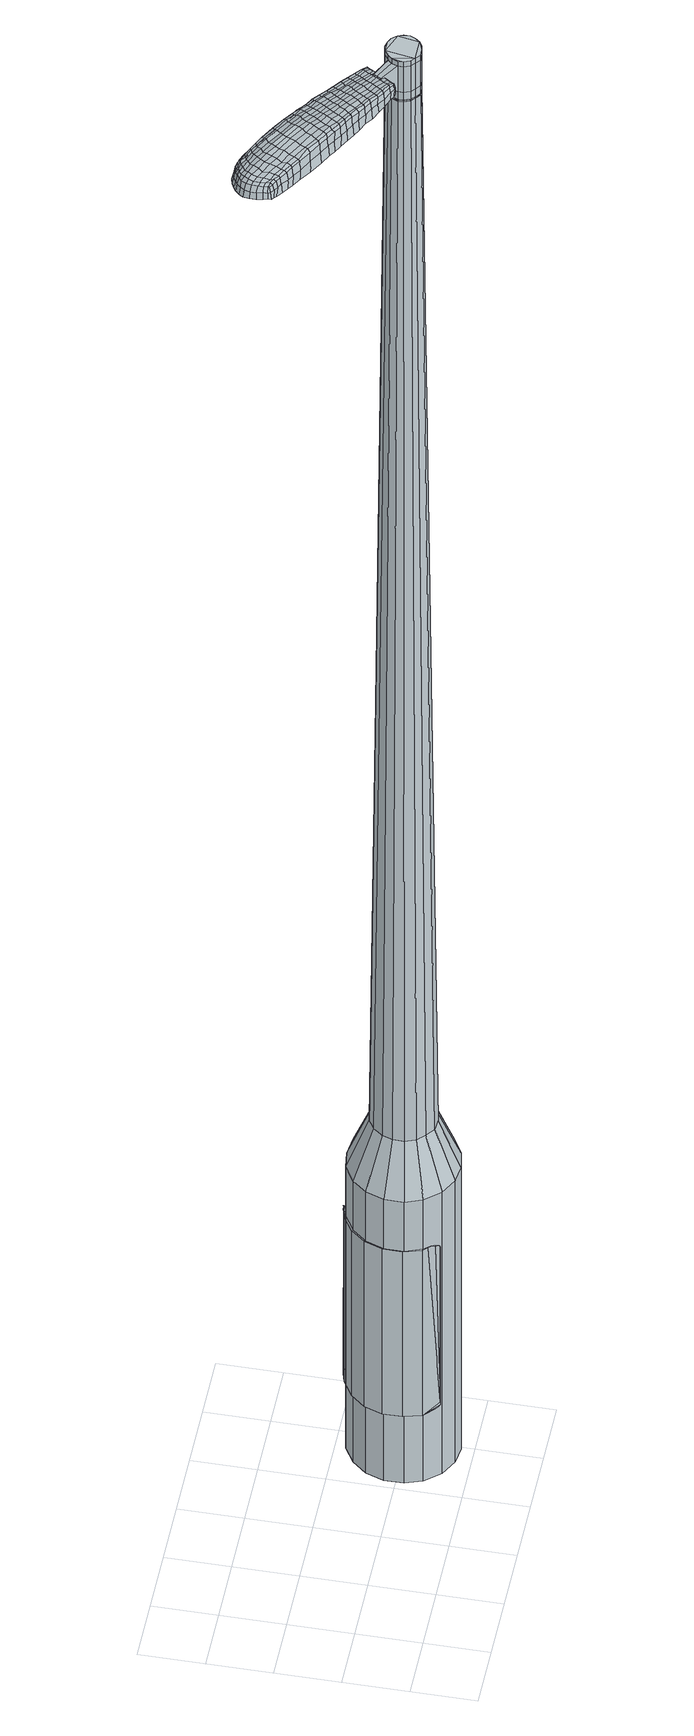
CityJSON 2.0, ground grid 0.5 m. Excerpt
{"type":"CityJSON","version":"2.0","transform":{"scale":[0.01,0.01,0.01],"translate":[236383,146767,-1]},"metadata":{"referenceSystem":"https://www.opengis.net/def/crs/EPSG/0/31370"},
"CityObjects":{
"object1":{"type":"GenericCityObject","attributes":{"cluster":495,"mean_distance_to_centroid":0.161,"new_centroid_x":236385.01,"new_centroid_y":146767.53,"mean_distance_to_camera":8.28,"H1":14.96,"H2":17.55,"Z_final":112.07,"cluster2":-1,"proj_x":236387.99,"proj_y":146762.24,"id_line":33369,"bearing_l":240.61,"distance":6.06,"orientation":"right","G_obj":150.61},"geometry":[{"type":"MultiSurface","lod":"2","boundaries":[[[0,1,2,3]],[[1,4,5,2]],[[4,6,7,5]],[[6,8,9,7]],[[8,10,11,9]],[[10,12,13,11]],[[12,14,15,13]],[[14,16,17,15]],[[16,18,19,17]],[[18,20,21,19]],[[20,22,23,21]],[[22,24,25,23]],[[24,26,27,25]],[[26,28,29,27]],[[28,30,31,29]],[[30,32,33,31]],[[32,34,35,33]],[[34,0,3,35]],[[36,37,38,39]],[[38,40,41,42]],[[41,43,42]],[[42,44,45,46]],[[45,47,46]],[[46,48,49,50]],[[49,51,50]],[[42,46,50,38]],[[50,52,39,38]],[[53,36,39]],[[2,5,7,35]],[[7,9,11,15]],[[11,13,15]],[[15,17,19,23]],[[19,21,23]],[[23,25,27,31]],[[27,29,31]],[[15,23,31,7]],[[31,33,35,7]],[[3,2,35]],[[1,0,54,55]],[[0,34,56,54]],[[34,32,57,56]],[[32,30,58,57]],[[30,28,59,58]],[[28,26,60,59]],[[26,24,61,60]],[[24,22,62,61]],[[22,20,63,62]],[[20,18,64,63]],[[18,16,65,64]],[[16,14,66,65]],[[14,12,67,66]],[[12,10,68,67]],[[10,8,69,68]],[[8,6,70,69]],[[6,4,71,70]],[[4,1,55,71]],[[55,54,72,73]],[[54,56,74,72]],[[56,57,75,74]],[[57,58,76,75]],[[58,59,77,76]],[[59,60,78,77]],[[60,61,79,78]],[[61,62,80,79]],[[62,63,81,80]],[[63,64,82,81]],[[64,65,83,82]],[[65,66,84,83]],[[66,67,85,84]],[[67,68,86,85]],[[68,69,87,86]],[[69,70,88,87]],[[70,71,89,88]],[[71,55,73,89]],[[90,91,92,73]],[[93,94,91,90]],[[95,96,94,93]],[[97,98,96,95]],[[77,99,98,97]],[[100,101,99,77]],[[79,102,101,100]],[[80,103,102,79]],[[81,104,103,80]],[[82,105,104,81]],[[106,107,105,82]],[[108,109,107,106]],[[85,110,109,108]],[[111,112,110,85]],[[113,114,112,111]],[[115,116,114,113]],[[117,118,116,115]],[[73,92,118,117]],[[119,120,121,122]],[[123,119,122,124]],[[125,123,124,126]],[[127,125,126,128]],[[129,127,128,130]],[[131,129,130,132]],[[133,131,132,134]],[[135,133,134,136]],[[137,135,136,138]],[[139,137,138,140]],[[141,139,140,142]],[[143,141,142,144]],[[145,143,144,146]],[[147,145,146,148]],[[149,147,148,150]],[[151,149,150,152]],[[72,90,73]],[[72,74,93,90]],[[74,75,95,93]],[[75,76,97,95]],[[76,77,97]],[[78,100,77]],[[78,79,100]],[[83,106,82]],[[83,84,108,106]],[[84,85,108]],[[86,111,85]],[[86,87,113,111]],[[87,88,115,113]],[[88,89,117,115]],[[89,73,117]],[[153,92,91]],[[154,118,92]],[[154,155,116,118]],[[155,156,114,116]],[[156,157,112,114]],[[157,110,112]],[[158,109,110]],[[158,159,107,109]],[[159,105,107]],[[160,101,102]],[[160,99,101]],[[161,98,99]],[[161,162,96,98]],[[162,163,94,96]],[[163,153,91,94]],[[39,52,151,164]],[[92,153,165,152]],[[53,39,164,120]],[[153,163,121,165]],[[36,53,120,119]],[[163,162,122,121]],[[37,36,119,123]],[[162,161,124,122]],[[38,37,123,125]],[[161,99,126,124]],[[40,38,125,127]],[[99,160,128,126]],[[41,40,127,129]],[[160,102,130,128]],[[43,41,129,131]],[[102,103,132,130]],[[42,43,131,133]],[[103,104,134,132]],[[44,42,133,135]],[[104,105,136,134]],[[45,44,135,137]],[[105,159,138,136]],[[47,45,137,139]],[[159,158,140,138]],[[46,47,139,141]],[[158,110,142,140]],[[48,46,141,143]],[[110,157,144,142]],[[49,48,143,145]],[[157,156,146,144]],[[51,49,145,147]],[[156,155,148,146]],[[50,51,147,149]],[[155,154,150,148]],[[52,50,149,151]],[[154,92,152,150]],[[151,152,166,167]],[[152,165,168,166]],[[165,121,169,168]],[[121,120,170,169]],[[120,164,171,170]],[[164,151,167,171]],[[172,173,174,175]],[[176,172,175,177]],[[172,176,178,179]],[[173,172,179,180]],[[181,182,183,184]],[[185,181,184,186]],[[181,185,187,188]],[[182,181,188,189]],[[190,191,192,193]],[[194,190,193,195]],[[190,194,196,197]],[[191,190,197,198]],[[199,200,201,202]],[[203,199,202,204]],[[199,203,205,206]],[[200,199,206,207]],[[208,209,210,211]],[[212,208,211,213]],[[208,212,214,215]],[[209,208,215,216]],[[217,218,219,220]],[[221,217,220,222]],[[217,221,223,224]],[[218,217,224,225]],[[226,227,228,229]],[[218,226,229,219]],[[226,218,225,230]],[[227,226,230,231]],[[232,233,234,235]],[[227,232,235,228]],[[232,227,231,236]],[[233,232,236,237]],[[238,176,177,239]],[[233,238,239,234]],[[238,233,237,240]],[[176,238,240,178]],[[241,242,243,244]],[[245,241,244,246]],[[241,245,247,248]],[[242,241,248,249]],[[250,251,252,253]],[[242,250,253,243]],[[250,242,249,254]],[[251,250,254,255]],[[256,257,258,259]],[[251,256,259,252]],[[256,251,255,260]],[[257,256,260,261]],[[262,263,264,265]],[[257,262,265,258]],[[262,257,261,266]],[[263,262,266,267]],[[268,173,180,269]],[[263,268,269,264]],[[268,263,267,270]],[[173,268,270,174]],[[271,272,273,274]],[[275,271,274,276]],[[271,275,277,278]],[[272,271,278,279]],[[280,281,282,283]],[[272,280,283,273]],[[280,272,279,284]],[[281,280,284,285]],[[286,287,288,289]],[[281,286,289,282]],[[286,281,285,290]],[[287,286,290,291]],[[292,185,186,293]],[[287,292,293,288]],[[292,287,291,294]],[[185,292,294,187]],[[295,296,297,298]],[[299,295,298,300]],[[295,299,301,302]],[[296,295,302,303]],[[304,305,306,307]],[[296,304,307,297]],[[304,296,303,308]],[[305,304,308,309]],[[310,311,312,313]],[[305,310,313,306]],[[310,305,309,314]],[[311,310,314,315]],[[316,317,318,319]],[[311,316,319,312]],[[316,311,315,320]],[[317,316,320,321]],[[322,182,189,323]],[[317,322,323,318]],[[322,317,321,324]],[[182,322,324,183]],[[325,211,210,326]],[[327,325,326,328]],[[325,327,329,330]],[[211,325,330,213]],[[331,327,328,332]],[[333,331,332,334]],[[331,333,335,336]],[[327,331,336,329]],[[337,333,334,338]],[[339,337,338,340]],[[337,339,341,342]],[[333,337,342,335]],[[343,339,340,344]],[[345,343,344,346]],[[343,345,347,348]],[[339,343,348,341]],[[349,345,346,350]],[[200,349,350,201]],[[349,200,207,351]],[[345,349,351,347]],[[352,353,198,197]],[[354,352,197,196]],[[352,354,355,356]],[[353,352,356,357]],[[358,359,357,356]],[[360,358,356,355]],[[358,360,361,362]],[[359,358,362,363]],[[364,365,363,362]],[[366,364,362,361]],[[364,366,367,368]],[[365,364,368,369]],[[370,371,369,368]],[[372,370,368,367]],[[370,372,205,203]],[[371,370,203,204]],[[373,374,375,376]],[[275,373,376,277]],[[373,275,276,377]],[[374,373,377,378]],[[379,194,195,380]],[[374,379,380,375]],[[379,374,378,381]],[[194,379,381,196]],[[382,383,384,385]],[[221,382,385,223]],[[382,221,222,386]],[[383,382,386,387]],[[388,389,390,391]],[[383,388,391,384]],[[388,383,387,392]],[[389,388,392,393]],[[394,191,198,395]],[[389,394,395,390]],[[394,389,393,396]],[[191,394,396,192]],[[397,398,399,400]],[[179,397,400,180]],[[397,179,178,401]],[[398,397,401,402]],[[403,404,405,406]],[[398,403,406,399]],[[403,398,402,407]],[[404,403,407,408]],[[409,202,201,410]],[[404,409,410,405]],[[409,404,408,411]],[[202,409,411,204]],[[412,413,414,415]],[[184,412,415,186]],[[412,184,183,416]],[[413,412,416,417]],[[418,206,205,419]],[[413,418,419,414]],[[418,413,417,420]],[[206,418,420,207]],[[421,422,423,424]],[[299,421,424,301]],[[421,299,300,425]],[[422,421,425,426]],[[427,212,213,428]],[[422,427,428,423]],[[427,422,426,429]],[[212,427,429,214]],[[430,431,432,433]],[[245,430,433,247]],[[430,245,246,434]],[[431,430,434,435]],[[436,437,438,439]],[[431,436,439,432]],[[436,431,435,440]],[[437,436,440,441]],[[442,209,216,443]],[[437,442,443,438]],[[442,437,441,444]],[[209,442,444,210]],[[445,446,435,434]],[[244,445,434,246]],[[445,244,243,447]],[[446,445,447,448]],[[449,450,441,440]],[[446,449,440,435]],[[449,446,448,451]],[[450,449,451,452]],[[453,326,210,444]],[[450,453,444,441]],[[453,450,452,454]],[[326,453,454,328]],[[455,456,457,458]],[[302,455,458,303]],[[455,302,301,424]],[[456,455,424,423]],[[459,330,329,460]],[[456,459,460,457]],[[459,456,423,428]],[[330,459,428,213]],[[461,462,448,447]],[[253,461,447,243]],[[461,253,252,463]],[[462,461,463,464]],[[465,466,452,451]],[[462,465,451,448]],[[465,462,464,467]],[[466,465,467,468]],[[469,332,328,454]],[[466,469,454,452]],[[469,466,468,470]],[[332,469,470,334]],[[471,472,473,474]],[[308,471,474,309]],[[471,308,303,458]],[[472,471,458,457]],[[475,336,335,476]],[[472,475,476,473]],[[475,472,457,460]],[[336,475,460,329]],[[477,478,464,463]],[[259,477,463,252]],[[477,259,258,479]],[[478,477,479,480]],[[481,482,468,467]],[[478,481,467,464]],[[481,478,480,483]],[[482,481,483,484]],[[485,338,334,470]],[[482,485,470,468]],[[485,482,484,486]],[[338,485,486,340]],[[487,488,489,490]],[[314,487,490,315]],[[487,314,309,474]],[[488,487,474,473]],[[491,342,341,492]],[[488,491,492,489]],[[491,488,473,476]],[[342,491,476,335]],[[493,494,480,479]],[[265,493,479,258]],[[493,265,264,495]],[[494,493,495,496]],[[497,498,484,483]],[[494,497,483,480]],[[497,494,496,499]],[[498,497,499,500]],[[501,344,340,486]],[[498,501,486,484]],[[501,498,500,502]],[[344,501,502,346]],[[503,504,505,506]],[[320,503,506,321]],[[503,320,315,490]],[[504,503,490,489]],[[507,348,347,508]],[[504,507,508,505]],[[507,504,489,492]],[[348,507,492,341]],[[509,510,496,495]],[[269,509,495,264]],[[509,269,180,400]],[[510,509,400,399]],[[511,512,500,499]],[[510,511,499,496]],[[511,510,399,406]],[[512,511,406,405]],[[513,350,346,502]],[[512,513,502,500]],[[513,512,405,410]],[[350,513,410,201]],[[514,515,417,416]],[[324,514,416,183]],[[514,324,321,506]],[[515,514,506,505]],[[516,351,207,420]],[[515,516,420,417]],[[516,515,505,508]],[[351,516,508,347]],[[517,518,378,377]],[[274,517,377,276]],[[517,274,273,519]],[[518,517,519,520]],[[521,354,196,381]],[[518,521,381,378]],[[521,518,520,522]],[[354,521,522,355]],[[523,524,525,526]],[[224,523,526,225]],[[523,224,223,385]],[[524,523,385,384]],[[527,528,529,530]],[[524,527,530,525]],[[527,524,384,391]],[[528,527,391,390]],[[531,353,357,532]],[[528,531,532,529]],[[531,528,390,395]],[[353,531,395,198]],[[533,534,520,519]],[[283,533,519,273]],[[533,283,282,535]],[[534,533,535,536]],[[537,360,355,522]],[[534,537,522,520]],[[537,534,536,538]],[[360,537,538,361]],[[539,540,541,542]],[[230,539,542,231]],[[539,230,225,526]],[[540,539,526,525]],[[543,544,545,546]],[[540,543,546,541]],[[543,540,525,530]],[[544,543,530,529]],[[547,359,363,548]],[[544,547,548,545]],[[547,544,529,532]],[[359,547,532,357]],[[549,550,536,535]],[[289,549,535,282]],[[549,289,288,551]],[[550,549,551,552]],[[553,366,361,538]],[[550,553,538,536]],[[553,550,552,554]],[[366,553,554,367]],[[555,556,557,558]],[[236,555,558,237]],[[555,236,231,542]],[[556,555,542,541]],[[559,560,561,562]],[[556,559,562,557]],[[559,556,541,546]],[[560,559,546,545]],[[563,365,369,564]],[[560,563,564,561]],[[563,560,545,548]],[[365,563,548,363]],[[565,566,552,551]],[[293,565,551,288]],[[565,293,186,415]],[[566,565,415,414]],[[567,372,367,554]],[[566,567,554,552]],[[567,566,414,419]],[[372,567,419,205]],[[568,569,402,401]],[[240,568,401,178]],[[568,240,237,558]],[[569,568,558,557]],[[570,571,408,407]],[[569,570,407,402]],[[570,569,557,562]],[[571,570,562,561]],[[572,371,204,411]],[[571,572,411,408]],[[572,571,561,564]],[[371,572,564,369]],[[573,574,575,576]],[[576,575,577,578]],[[579,577,575,580]],[[580,575,574,581]],[[582,583,584,585]],[[585,584,586,587]],[[588,586,584,589]],[[589,584,583,590]],[[591,592,593,594]],[[594,593,595,596]],[[597,595,593,598]],[[598,593,592,599]],[[600,601,602,603]],[[603,602,604,605]],[[606,604,602,607]],[[607,602,601,608]],[[609,610,611,612]],[[612,611,613,614]],[[615,613,611,616]],[[616,611,610,617]],[[618,619,620,621]],[[621,620,622,623]],[[624,622,620,625]],[[625,620,619,626]],[[627,628,629,630]],[[630,629,619,618]],[[626,619,629,631]],[[631,629,628,632]],[[633,634,635,636]],[[636,635,628,627]],[[632,628,635,637]],[[637,635,634,638]],[[578,577,639,640]],[[640,639,634,633]],[[638,634,639,641]],[[641,639,577,579]],[[642,643,644,645]],[[645,644,646,647]],[[648,646,644,649]],[[649,644,643,650]],[[651,652,653,654]],[[654,653,643,642]],[[650,643,653,655]],[[655,653,652,656]],[[657,658,659,660]],[[660,659,652,651]],[[656,652,659,661]],[[661,659,658,662]],[[663,664,665,666]],[[666,665,658,657]],[[662,658,665,667]],[[667,665,664,668]],[[581,574,669,670]],[[670,669,664,663]],[[668,664,669,671]],[[671,669,574,573]],[[672,673,674,675]],[[675,674,676,677]],[[678,676,674,679]],[[679,674,673,680]],[[681,682,683,684]],[[684,683,673,672]],[[680,673,683,685]],[[685,683,682,686]],[[687,688,689,690]],[[690,689,682,681]],[[686,682,689,691]],[[691,689,688,692]],[[587,586,693,694]],[[694,693,688,687]],[[692,688,693,695]],[[695,693,586,588]],[[696,697,698,699]],[[699,698,700,701]],[[702,700,698,703]],[[703,698,697,704]],[[705,706,707,708]],[[708,707,697,696]],[[704,697,707,709]],[[709,707,706,710]],[[711,712,713,714]],[[714,713,706,705]],[[710,706,713,715]],[[715,713,712,716]],[[717,718,719,720]],[[720,719,712,711]],[[716,712,719,721]],[[721,719,718,722]],[[590,583,723,724]],[[724,723,718,717]],[[722,718,723,725]],[[725,723,583,582]],[[609,612,726,727]],[[727,726,728,729]],[[730,728,726,731]],[[731,726,612,614]],[[729,728,732,733]],[[733,732,734,735]],[[736,734,732,737]],[[737,732,728,730]],[[735,734,738,739]],[[739,738,740,741]],[[742,740,738,743]],[[743,738,734,736]],[[741,740,744,745]],[[745,744,746,747]],[[748,746,744,749]],[[749,744,740,742]],[[747,746,750,751]],[[751,750,601,600]],[[608,601,750,752]],[[752,750,746,748]],[[599,753,754,598]],[[598,754,755,597]],[[756,755,754,757]],[[757,754,753,758]],[[758,759,760,757]],[[757,760,761,756]],[[762,761,760,763]],[[763,760,759,764]],[[764,765,766,763]],[[763,766,767,762]],[[768,767,766,769]],[[769,766,765,770]],[[770,771,772,769]],[[769,772,773,768]],[[606,773,772,604]],[[604,772,771,605]],[[774,775,776,777]],[[777,776,676,678]],[[677,676,776,778]],[[778,776,775,779]],[[596,595,780,781]],[[781,780,775,774]],[[779,775,780,782]],[[782,780,595,597]],[[783,784,785,786]],[[786,785,622,624]],[[623,622,785,787]],[[787,785,784,788]],[[789,790,791,792]],[[792,791,784,783]],[[788,784,791,793]],[[793,791,790,794]],[[599,592,795,796]],[[796,795,790,789]],[[794,790,795,797]],[[797,795,592,591]],[[798,799,800,801]],[[801,800,580,581]],[[579,580,800,802]],[[802,800,799,803]],[[804,805,806,807]],[[807,806,799,798]],[[803,799,806,808]],[[808,806,805,809]],[[600,603,810,811]],[[811,810,805,804]],[[809,805,810,812]],[[812,810,603,605]],[[813,814,815,816]],[[816,815,585,587]],[[582,585,815,817]],[[817,815,814,818]],[[606,607,819,820]],[[820,819,814,813]],[[818,814,819,821]],[[821,819,607,608]],[[822,823,824,825]],[[825,824,700,702]],[[701,700,824,826]],[[826,824,823,827]],[[614,613,828,829]],[[829,828,823,822]],[[827,823,828,830]],[[830,828,613,615]],[[831,832,648]],[[832,646,648]],[[647,646,832,833]],[[834,835,836,837]],[[837,836,832,831]],[[833,832,836,838]],[[838,836,835,839]],[[617,610,840,841]],[[841,840,835,834]],[[839,835,840,842]],[[842,840,610,609]],[[833,843,645,647]],[[642,645,843,844]],[[839,845,846,838]],[[838,846,843,833]],[[844,843,846,847]],[[847,846,845,848]],[[609,727,849,842]],[[842,849,845,839]],[[848,845,849,850]],[[850,849,727,729]],[[851,852,853,854]],[[854,853,703,704]],[[702,703,853,825]],[[825,853,852,822]],[[730,731,855,856]],[[856,855,852,851]],[[822,852,855,829]],[[829,855,731,614]],[[857,858,844]],[[844,858,654,642]],[[651,654,858,859]],[[859,858,857,860]],[[848,861,862,847]],[[847,862,857,844]],[[860,857,862,863]],[[863,862,861,864]],[[729,733,865,850]],[[850,865,861,848]],[[864,861,865,866]],[[866,865,733,735]],[[867,868,869,870]],[[870,869,709,710]],[[704,709,869,854]],[[854,869,868,851]],[[736,737,871,872]],[[872,871,868,867]],[[851,868,871,856]],[[856,871,737,730]],[[860,873,874,859]],[[859,874,660,651]],[[657,660,874,875]],[[875,874,873,876]],[[864,877,878,863]],[[863,878,873,860]],[[876,873,878,879]],[[879,878,877,880]],[[735,739,881,866]],[[866,881,877,864]],[[880,877,881,882]],[[882,881,739,741]],[[883,884,885,886]],[[886,885,715,716]],[[710,715,885,870]],[[870,885,884,867]],[[742,743,887,888]],[[888,887,884,883]],[[867,884,887,872]],[[872,887,743,736]],[[876,889,890,875]],[[875,890,666,657]],[[663,666,890,891]],[[891,890,889,892]],[[880,893,894,879]],[[879,894,889,876]],[[892,889,894,895]],[[895,894,893,896]],[[741,745,897,882]],[[882,897,893,880]],[[896,893,897,898]],[[898,897,745,747]],[[899,900,901,902]],[[902,901,721,722]],[[716,721,901,886]],[[886,901,900,883]],[[748,749,903,904]],[[904,903,900,899]],[[883,900,903,888]],[[888,903,749,742]],[[892,905,891]],[[891,905,670,663]],[[581,670,905,801]],[[801,905,798]],[[896,906,907,895]],[[895,907,905,892]],[[798,905,907,807]],[[807,907,906,804]],[[747,751,908,898]],[[898,908,906,896]],[[804,906,908,811]],[[811,908,751,600]],[[818,909,910,817]],[[817,910,725,582]],[[722,725,910,902]],[[902,910,909,899]],[[608,752,911,821]],[[821,911,909,818]],[[899,909,911,904]],[[904,911,752,748]],[[779,912,913,778]],[[778,913,675,677]],[[672,675,913,914]],[[914,913,912,915]],[[597,755,916,782]],[[782,916,912,779]],[[915,912,916,917]],[[917,916,755,756]],[[918,919,920,921]],[[921,920,625,626]],[[624,625,920,786]],[[786,920,919,783]],[[922,923,924,925]],[[925,924,919,918]],[[783,919,924,792]],[[792,924,923,789]],[[758,753,926,927]],[[927,926,923,922]],[[789,923,926,796]],[[796,926,753,599]],[[915,928,929,914]],[[914,929,684,672]],[[681,684,929,930]],[[930,929,928,931]],[[756,761,932,917]],[[917,932,928,915]],[[931,928,932,933]],[[933,932,761,762]],[[934,935,936,937]],[[937,936,631,632]],[[626,631,936,921]],[[921,936,935,918]],[[938,939,940,941]],[[941,940,935,934]],[[918,935,940,925]],[[925,940,939,922]],[[764,759,942,943]],[[943,942,939,938]],[[922,939,942,927]],[[927,942,759,758]],[[931,944,945,930]],[[930,945,690,681]],[[687,690,945,946]],[[946,945,944,947]],[[762,767,948,933]],[[933,948,944,931]],[[947,944,948,949]],[[949,948,767,768]],[[950,951,952,953]],[[953,952,637,638]],[[632,637,952,937]],[[937,952,951,934]],[[954,955,956,957]],[[957,956,951,950]],[[934,951,956,941]],[[941,956,955,938]],[[770,765,958,959]],[[959,958,955,954]],[[938,955,958,943]],[[943,958,765,764]],[[947,960,961,946]],[[946,961,694,687]],[[587,694,961,816]],[[816,961,960,813]],[[768,773,962,949]],[[949,962,960,947]],[[813,960,962,820]],[[820,962,773,606]],[[803,963,964,802]],[[802,964,641,579]],[[638,641,964,953]],[[953,964,963,950]],[[809,965,966,808]],[[808,966,963,803]],[[950,963,966,957]],[[957,966,965,954]],[[605,771,967,812]],[[812,967,965,809]],[[954,965,967,959]],[[959,967,771,770]],[[573,576,175,174]],[[576,578,177,175]],[[588,589,188,187]],[[589,590,189,188]],[[591,594,193,192]],[[594,596,195,193]],[[615,616,215,214]],[[616,617,216,215]],[[618,621,220,219]],[[621,623,222,220]],[[627,630,229,228]],[[630,618,219,229]],[[633,636,235,234]],[[636,627,228,235]],[[578,640,239,177]],[[640,633,234,239]],[[648,649,248,247]],[[649,650,249,248]],[[650,655,254,249]],[[655,656,255,254]],[[656,661,260,255]],[[661,662,261,260]],[[662,667,266,261]],[[667,668,267,266]],[[668,671,270,267]],[[671,573,174,270]],[[678,679,278,277]],[[679,680,279,278]],[[680,685,284,279]],[[685,686,285,284]],[[686,691,290,285]],[[691,692,291,290]],[[692,695,294,291]],[[695,588,187,294]],[[696,699,298,297]],[[699,701,300,298]],[[705,708,307,306]],[[708,696,297,307]],[[711,714,313,312]],[[714,705,306,313]],[[717,720,319,318]],[[720,711,312,319]],[[590,724,323,189]],[[724,717,318,323]],[[774,777,376,375]],[[777,678,277,376]],[[596,781,380,195]],[[781,774,375,380]],[[623,787,386,222]],[[787,788,387,386]],[[788,793,392,387]],[[793,794,393,392]],[[794,797,396,393]],[[797,591,192,396]],[[701,826,425,300]],[[826,827,426,425]],[[827,830,429,426]],[[830,615,214,429]],[[831,648,433,432]],[[648,247,433]],[[834,837,439,438]],[[837,831,432,439]],[[617,841,443,216]],[[841,834,438,443]],[[968,969,970,971]],[[972,973,971,970]],[[974,975,976,977]],[[978,979,980,981]],[[969,982,983,970]],[[984,972,970,983]],[[985,974,977,986]],[[987,988,979,978]],[[982,989,990,983]],[[990,991,984,983]],[[992,985,986,993]],[[994,988,987,995]],[[989,996,997,990]],[[997,998,991,990]],[[999,992,993,1000]],[[1001,994,995,1002]],[[1003,1004,1005,1006]],[[1007,1008,1004,1003]],[[1007,1009,1010,1008]],[[1009,1011,1012,1010]],[[1013,1014,1015,1016]],[[1017,1018,1014,1013]],[[1019,1020,1018,1017]],[[1021,1022,1020,1019]],[[1016,1005,1004,1013]],[[1013,1004,1008,1017]],[[1008,1010,1019,1017]],[[1010,1012,1021,1019]],[[977,976,973,972]],[[986,977,972,984]],[[991,993,986,984]],[[998,1000,993,991]],[[978,981,975,974]],[[987,978,974,985]],[[995,987,985,992]],[[1002,995,992,999]],[[979,1003,1006,980]],[[988,1007,1003,979]],[[1009,1007,988,994]],[[1011,1009,994,1001]],[[1023,1024,1025,1026]],[[1025,1027,1028,1029]],[[1025,1029,1030,1031]],[[1025,1031,1026]],[[1032,1023,1026,1033]],[[1034,1033,1026,1035]],[[1036,1035,1026]],[[1037,1025,1024,1038]],[[1039,1037,1038,1040]],[[1041,1039,1040,1042]],[[1043,1041,1042,1044]],[[1045,1043,1044,1046]],[[1046,1047,1048,1049]],[[1046,1049,1050,1051]],[[1046,1051,1052,1053]],[[1052,1054,1055,1056]],[[1052,1056,1057,1058]],[[1052,1058,1053]],[[1046,1053,1045]],[[1059,1060,1024,1023]],[[1061,1062,1027,1025]],[[1063,1064,1036,1026]],[[1060,1065,1038,1024]],[[1066,1061,1025,1037]],[[1065,1067,1040,1038]],[[1068,1066,1037,1039]],[[1067,1069,1042,1040]],[[1070,1068,1039,1041]],[[1069,1071,1044,1042]],[[1072,1070,1041,1043]],[[1071,1073,1046,1044]],[[1074,1072,1043,1045]],[[1073,1075,1047,1046]],[[1076,1077,1054,1052]],[[1078,1074,1045,1053]],[[1048,1047,1075,1079]],[[1049,1048,1079,1080]],[[1050,1049,1080,1081]],[[1051,1050,1081,1082]],[[1052,1051,1082,1076]],[[1083,1059,1023,1032]],[[1084,1083,1032,1033]],[[1085,1084,1033,1034]],[[1086,1085,1034,1035]],[[1064,1086,1035,1036]],[[1028,1027,1062,1087]],[[1055,1054,1077,1088]],[[1029,1028,1087,1089]],[[1030,1029,1089,1090]],[[1031,1030,1090,1091]],[[1026,1031,1091,1063]],[[1056,1055,1088,1092]],[[1057,1056,1092,1093]],[[1058,1057,1093,1094]],[[1053,1058,1094,1078]]]}]}
},
"vertices":[
[162,73,384],[171,84,384],[171,84,96],[162,73,96],[184,92,384],[184,92,96],[198,94,384],[198,94,96],[213,92,384],[213,92,96],[225,85,384],[225,85,96],[235,74,384],[235,74,96],[240,60,384],[240,60,96],[240,45,384],[240,45,96],[236,31,384],[236,31,96],[226,20,384],[226,20,96],[214,13,384],[214,13,96],[199,10,384],[199,10,96],[185,12,384],[185,12,96],[172,19,384],[172,19,96],[162,31,384],[162,31,96],[157,44,384],[157,44,96],[157,59,384],[157,59,96],[185,50,1524],[187,45,1524],[190,42,1524],[187,59,1524],[194,39,1524],[199,39,1524],[207,42,1524],[203,40,1524],[210,46,1524],[212,50,1524],[210,59,1524],[212,55,1524],[207,63,1524],[203,65,1524],[194,65,1524],[198,66,1524],[190,62,1524],[185,54,1524],[177,64,429],[182,71,429],[174,56,429],[174,47,429],[177,39,429],[183,33,429],[190,28,429],[199,27,429],[207,29,429],[215,33,429],[221,40,429],[223,48,429],[223,57,429],[220,65,429],[215,72,429],[207,76,429],[198,77,429],[190,76,429],[187,59,1483],[190,62,1483],[185,54,1483],[185,50,1483],[187,45,1483],[190,42,1483],[194,39,1483],[199,39,1483],[203,40,1483],[207,42,1483],[210,46,1483],[212,50,1483],[212,55,1483],[210,59,1483],[207,63,1483],[203,65,1483],[198,66,1483],[194,65,1483],[187,58,1483],[187,58,1485],[190,62,1485],[186,54,1483],[186,54,1485],[186,50,1483],[186,50,1485],[188,46,1483],[188,46,1485],[190,42,1485],[194,40,1483],[194,40,1485],[199,39,1485],[203,40,1485],[207,42,1485],[210,46,1485],[211,50,1483],[211,50,1485],[211,54,1483],[211,54,1485],[210,59,1485],[207,62,1483],[207,62,1485],[203,64,1483],[203,64,1485],[198,65,1483],[198,65,1485],[194,64,1483],[194,64,1485],[185,50,1519],[185,54,1519],[185,54,1493],[185,50,1493],[187,45,1519],[187,45,1493],[190,42,1519],[190,42,1493],[194,39,1519],[194,39,1493],[199,39,1519],[199,39,1493],[203,40,1519],[203,40,1493],[207,42,1519],[207,42,1493],[210,46,1519],[210,46,1493],[212,50,1519],[212,50,1493],[212,55,1519],[212,55,1493],[210,59,1519],[210,59,1493],[207,63,1519],[207,63,1493],[203,65,1519],[203,65,1493],[198,66,1519],[198,66,1493],[194,65,1519],[194,65,1493],[190,62,1519],[190,62,1493],[187,59,1485],[194,65,1485],[198,66,1485],[203,65,1485],[207,63,1485],[212,55,1485],[212,50,1485],[194,39,1485],[187,45,1485],[185,50,1485],[185,54,1485],[187,59,1519],[187,59,1493],[172,71,1513],[172,71,1518],[171,68,1513],[169,65,1513],[169,65,1518],[171,68,1518],[116,121,1519],[122,118,1518],[121,120,1509],[115,123,1510],[108,126,1519],[108,128,1510],[108,124,1526],[116,119,1525],[122,116,1525],[97,88,1519],[103,85,1518],[105,85,1525],[98,89,1525],[89,92,1519],[90,93,1526],[87,91,1510],[95,87,1510],[101,84,1509],[41,139,1519],[43,142,1519],[42,143,1513],[40,140,1513],[40,135,1519],[39,135,1513],[42,134,1524],[43,138,1524],[45,142,1524],[106,103,1530],[112,99,1529],[114,102,1529],[107,106,1530],[98,107,1531],[100,110,1531],[96,104,1530],[104,100,1530],[110,96,1529],[176,63,1512],[178,66,1512],[176,66,1517],[175,64,1517],[175,61,1512],[174,62,1517],[174,61,1506],[175,64,1506],[177,66,1506],[63,149,1519],[66,148,1519],[66,150,1512],[63,151,1512],[61,150,1518],[61,151,1512],[61,149,1522],[63,148,1523],[66,147,1524],[71,146,1519],[76,144,1519],[76,145,1512],[71,148,1512],[71,145,1524],[76,142,1525],[81,141,1519],[88,137,1519],[88,139,1511],[81,143,1511],[81,139,1526],[88,136,1526],[98,132,1519],[98,134,1510],[98,130,1526],[178,81,1513],[172,86,1513],[172,84,1518],[178,80,1517],[182,78,1512],[181,78,1516],[182,79,1506],[178,83,1507],[171,87,1507],[165,90,1514],[159,94,1515],[159,92,1520],[165,88,1519],[165,91,1507],[159,95,1507],[153,98,1515],[146,102,1516],[146,100,1522],[153,96,1521],[152,100,1508],[146,104,1508],[140,106,1517],[134,110,1517],[134,108,1524],[140,104,1523],[140,108,1508],[134,112,1509],[128,114,1518],[128,112,1524],[127,116,1509],[45,118,1519],[48,116,1519],[49,117,1524],[46,119,1523],[43,120,1518],[44,121,1522],[42,119,1512],[44,118,1512],[46,116,1512],[52,114,1519],[57,110,1519],[58,111,1525],[53,115,1524],[50,113,1512],[55,110,1512],[62,107,1519],[68,103,1519],[70,104,1526],[63,108,1526],[60,107,1511],[67,103,1511],[79,98,1519],[80,98,1526],[77,97,1510],[163,55,1513],[156,58,1513],[155,58,1507],[162,55,1507],[168,53,1512],[167,53,1506],[168,54,1516],[164,56,1517],[157,59,1518],[149,62,1514],[143,65,1515],[141,64,1507],[148,61,1507],[151,62,1519],[144,66,1520],[136,68,1515],[129,72,1516],[127,71,1508],[134,68,1508],[137,69,1521],[131,72,1522],[122,75,1517],[116,78,1517],[114,77,1509],[121,74,1508],[124,76,1523],[117,79,1524],[109,81,1518],[107,81,1509],[111,82,1524],[171,67,1519],[172,69,1519],[164,70,1520],[165,73,1520],[163,68,1520],[169,64,1519],[158,74,1522],[159,76,1522],[151,78,1523],[152,80,1523],[149,75,1523],[156,71,1521],[145,81,1524],[146,84,1524],[138,85,1525],[139,87,1525],[136,82,1525],[143,78,1524],[132,88,1526],[133,91,1526],[125,92,1527],[127,95,1527],[123,89,1527],[130,86,1526],[119,96,1528],[120,98,1528],[117,93,1528],[45,137,1527],[47,140,1527],[44,133,1526],[48,131,1527],[49,135,1528],[51,138,1528],[55,131,1529],[57,135,1529],[53,128,1528],[60,124,1530],[61,128,1530],[63,131,1530],[67,124,1531],[69,128,1531],[66,120,1530],[74,116,1531],[75,120,1531],[77,123,1531],[87,114,1531],[88,117,1531],[85,110,1531],[42,122,1518],[41,125,1519],[40,125,1513],[41,122,1513],[44,122,1523],[43,125,1523],[40,130,1519],[39,130,1513],[42,129,1524],[59,150,1518],[56,150,1518],[57,148,1523],[59,149,1523],[58,151,1513],[56,151,1513],[52,149,1519],[49,147,1519],[50,146,1524],[53,148,1523],[52,150,1513],[48,148,1513],[46,145,1519],[47,144,1524],[45,146,1513],[115,118,1528],[114,116,1528],[120,113,1528],[121,114,1527],[108,123,1528],[107,121,1529],[113,114,1529],[111,111,1530],[117,108,1529],[119,110,1528],[105,119,1529],[103,116,1530],[109,109,1530],[115,105,1529],[101,113,1531],[99,90,1528],[100,92,1529],[92,96,1529],[91,94,1528],[105,87,1527],[107,89,1528],[102,96,1529],[94,100,1530],[108,92,1528],[170,53,1512],[171,55,1512],[170,56,1517],[169,54,1517],[169,53,1506],[170,54,1506],[173,58,1512],[172,59,1517],[172,58,1506],[184,76,1512],[183,75,1512],[182,76,1506],[183,77,1506],[182,76,1517],[181,75,1517],[182,73,1512],[180,70,1512],[180,71,1506],[181,74,1506],[180,73,1517],[179,71,1517],[179,68,1512],[178,69,1506],[178,68,1517],[177,79,1519],[177,78,1519],[171,83,1520],[170,81,1520],[176,76,1519],[174,73,1519],[169,79,1520],[168,77,1520],[173,71,1519],[167,75,1520],[165,57,1519],[166,58,1519],[159,62,1520],[158,60,1520],[167,61,1519],[161,65,1520],[165,87,1521],[164,85,1521],[159,91,1522],[158,89,1522],[163,83,1521],[162,81,1521],[156,87,1522],[155,85,1523],[160,79,1522],[154,82,1523],[151,63,1521],[152,65,1521],[146,69,1522],[145,67,1522],[154,68,1521],[148,72,1522],[152,95,1523],[151,93,1523],[146,99,1524],[145,97,1524],[150,91,1523],[149,89,1524],[144,95,1525],[142,92,1525],[147,86,1524],[141,90,1525],[138,70,1523],[139,72,1523],[133,75,1524],[132,74,1524],[141,75,1524],[134,79,1525],[140,103,1525],[139,101,1525],[134,107,1526],[133,105,1526],[138,99,1526],[136,96,1526],[131,103,1527],[130,100,1527],[135,94,1526],[128,97,1527],[125,77,1525],[126,79,1525],[120,82,1526],[118,80,1526],[128,82,1526],[121,85,1527],[127,110,1527],[126,109,1527],[125,106,1527],[123,104,1528],[122,101,1528],[112,83,1527],[113,85,1527],[115,89,1528],[46,121,1525],[45,124,1525],[49,119,1526],[48,121,1526],[44,128,1526],[48,126,1527],[61,148,1525],[59,147,1525],[62,146,1526],[65,146,1525],[56,146,1525],[52,145,1526],[56,143,1527],[59,145,1526],[50,143,1526],[53,141,1527],[53,116,1526],[53,119,1527],[58,113,1527],[58,115,1528],[53,123,1528],[59,119,1529],[69,144,1526],[67,143,1527],[73,140,1528],[75,141,1527],[64,142,1527],[62,140,1528],[68,137,1529],[70,139,1528],[59,138,1528],[65,134,1530],[63,109,1528],[64,112,1529],[70,105,1528],[71,108,1529],[64,116,1529],[72,112,1530],[80,138,1528],[79,137,1528],[86,133,1529],[87,135,1528],[76,136,1529],[74,133,1530],[81,129,1530],[84,131,1530],[71,131,1530],[79,126,1531],[81,100,1529],[82,102,1529],[83,106,1530],[98,129,1528],[96,127,1529],[94,125,1530],[92,122,1530],[90,120,1531],[120,118,1509],[121,116,1518],[115,120,1518],[114,122,1509],[107,124,1519],[107,126,1510],[107,122,1525],[115,118,1525],[121,114,1525],[105,87,1525],[104,86,1518],[97,90,1518],[99,90,1525],[90,94,1519],[91,94,1525],[88,93,1510],[96,89,1509],[102,86,1509],[44,141,1513],[45,141,1519],[43,138,1519],[42,139,1513],[42,135,1519],[42,135,1513],[44,134,1524],[45,138,1524],[46,140,1524],[113,102,1528],[112,100,1528],[106,103,1529],[107,106,1529],[98,107,1529],[99,110,1529],[96,104,1529],[104,100,1529],[110,97,1528],[175,67,1516],[176,67,1512],[174,65,1512],[174,65,1516],[173,62,1512],[172,63,1516],[172,62,1506],[173,65,1506],[175,67,1506],[66,148,1512],[66,146,1519],[63,147,1518],[63,149,1512],[61,148,1518],[61,149,1512],[61,147,1522],[63,146,1523],[66,145,1523],[75,144,1512],[75,142,1519],[70,144,1519],[70,146,1512],[70,143,1524],[75,140,1525],[87,137,1511],[87,136,1519],[80,139,1519],[80,141,1511],[80,138,1525],[87,134,1526],[97,130,1519],[97,132,1510],[97,128,1526],[170,83,1518],[170,84,1513],[177,80,1513],[177,79,1517],[181,77,1512],[180,77,1515],[181,78,1506],[176,81,1506],[170,85,1507],[158,91,1520],[158,92,1514],[164,88,1514],[164,87,1519],[164,90,1507],[157,94,1507],[145,99,1522],[145,100,1516],[151,96,1515],[151,95,1521],[151,98,1508],[145,102,1508],[133,106,1523],[133,108,1517],[139,104,1516],[139,103,1522],[139,106,1508],[132,110,1508],[127,112,1517],[127,110,1524],[126,114,1509],[50,119,1523],[49,118,1519],[47,120,1518],[47,121,1523],[45,121,1518],[46,122,1522],[44,121,1512],[45,119,1512],[48,117,1512],[59,113,1525],[58,112,1519],[53,115,1519],[54,116,1524],[51,115,1512],[56,111,1512],[71,106,1526],[69,105,1519],[63,109,1519],[64,110,1525],[61,108,1511],[68,104,1511],[80,99,1519],[81,100,1526],[78,99,1510],[155,60,1507],[157,60,1513],[164,57,1513],[162,56,1506],[168,55,1512],[167,55,1506],[168,56,1515],[164,58,1517],[158,61,1518],[142,66,1507],[143,67,1514],[150,64,1514],[149,63,1507],[151,64,1519],[145,68,1520],[128,73,1508],[130,73,1516],[137,70,1515],[135,69,1508],[138,71,1521],[131,74,1522],[115,79,1508],[117,80,1517],[123,77,1516],[122,76,1508],[125,77,1522],[118,81,1523],[110,83,1517],[108,82,1509],[112,84,1524],[170,67,1518],[171,69,1518],[164,71,1519],[165,73,1519],[162,68,1519],[168,65,1518],[157,74,1520],[158,77,1520],[151,78,1521],[152,80,1521],[149,75,1521],[156,72,1520],[144,82,1523],[145,84,1523],[138,85,1524],[139,88,1524],[136,82,1524],[143,79,1523],[131,89,1525],[133,91,1525],[125,92,1526],[126,95,1526],[123,90,1526],[130,86,1525],[118,96,1527],[120,99,1527],[117,93,1527],[48,139,1526],[47,136,1526],[46,133,1525],[49,131,1526],[50,134,1526],[52,137,1526],[57,134,1528],[55,131,1528],[54,128,1527],[60,124,1528],[62,128,1529],[63,131,1529],[70,127,1530],[68,124,1530],[66,121,1529],[74,116,1530],[76,120,1530],[77,123,1530],[88,117,1530],[87,114,1530],[85,110,1530],[42,125,1513],[43,125,1518],[44,123,1518],[43,122,1512],[45,123,1523],[45,125,1523],[42,130,1519],[41,130,1513],[44,129,1523],[57,147,1523],[57,148,1518],[59,148,1518],[60,147,1523],[59,149,1512],[56,149,1512],[51,145,1523],[50,145,1519],[53,147,1519],[54,146,1523],[53,148,1513],[49,146,1513],[47,143,1519],[48,143,1524],[46,144,1513],[120,112,1527],[114,116,1527],[114,117,1527],[120,113,1526],[107,121,1527],[106,120,1528],[117,107,1528],[110,111,1528],[112,114,1528],[118,110,1527],[105,118,1528],[103,116,1529],[109,109,1529],[115,105,1528],[101,113,1529],[93,97,1528],[100,93,1527],[100,91,1527],[92,95,1527],[106,88,1526],[106,89,1527],[102,96,1528],[94,100,1528],[108,93,1527],[169,57,1516],[169,56,1512],[169,55,1512],[169,56,1516],[168,54,1506],[168,56,1506],[171,59,1512],[170,60,1516],[170,59,1506],[180,77,1506],[181,76,1512],[180,76,1516],[178,72,1506],[178,71,1512],[180,74,1512],[179,75,1506],[179,74,1516],[177,72,1516],[177,69,1512],[176,70,1506],[176,69,1516],[176,78,1518],[170,82,1519],[173,74,1518],[175,76,1518],[169,80,1519],[167,77,1519],[172,72,1518],[166,75,1519],[159,62,1519],[165,59,1518],[165,58,1518],[158,61,1519],[167,62,1518],[160,65,1519],[163,85,1520],[164,86,1520],[157,90,1521],[157,89,1521],[161,81,1520],[162,83,1520],[156,87,1521],[155,85,1521],[160,79,1520],[153,83,1521],[145,69,1521],[152,66,1520],[152,65,1520],[145,68,1521],[154,69,1520],[147,72,1521],[151,93,1522],[151,94,1522],[145,98,1523],[144,97,1523],[148,89,1522],[150,91,1522],[143,95,1523],[142,93,1524],[147,86,1523],[140,90,1524],[132,76,1523],[139,73,1522],[138,71,1522],[132,75,1523],[141,76,1522],[134,79,1523],[138,101,1524],[139,102,1524],[133,106,1525],[132,105,1525],[135,96,1525],[137,99,1524],[131,103,1525],[129,100,1526],[134,94,1525],[128,97,1526],[119,83,1525],[126,79,1524],[125,78,1524],[119,81,1525],[128,82,1524],[121,86,1525],[126,109,1526],[123,104,1527],[124,106,1526],[121,101,1527],[113,86,1526],[112,85,1526],[115,89,1526],[46,124,1524],[47,122,1524],[50,120,1525],[49,122,1525],[46,128,1525],[49,126,1525],[62,144,1525],[59,146,1524],[61,146,1524],[64,145,1525],[56,142,1526],[53,144,1525],[56,145,1524],[60,143,1525],[50,142,1525],[54,140,1526],[53,119,1526],[54,117,1526],[59,114,1526],[59,116,1527],[54,123,1526],[59,120,1527],[73,139,1527],[67,142,1526],[69,142,1526],[74,140,1526],[68,136,1528],[62,139,1527],[65,141,1526],[70,138,1527],[59,137,1527],[65,133,1528],[64,112,1527],[64,111,1527],[71,107,1527],[71,108,1528],[65,116,1528],[73,112,1529],[86,132,1528],[78,136,1527],[80,137,1527],[87,133,1527],[81,128,1529],[74,133,1529],[76,135,1528],[83,131,1528],[72,130,1529],[79,126,1530],[82,103,1528],[81,101,1528],[83,106,1529],[96,127,1528],[97,127,1528],[92,122,1529],[94,124,1529],[90,119,1530],[181,78,1508],[178,72,1508],[150,89,1509],[154,96,1509],[131,100,1510],[136,108,1510],[97,120,1512],[102,128,1512],[118,120,1511],[113,111,1511],[82,129,1513],[70,135,1514],[74,143,1514],[86,137,1513],[174,66,1508],[146,82,1509],[127,93,1510],[93,112,1512],[108,103,1511],[77,121,1513],[65,128,1514],[171,60,1508],[142,75,1509],[123,85,1510],[88,104,1512],[104,95,1511],[61,120,1514],[72,113,1513],[168,54,1508],[138,68,1509],[119,78,1510],[84,96,1512],[99,87,1511],[57,112,1514],[68,105,1513],[58,142,1514],[53,143,1514],[56,149,1514],[62,149,1514],[54,134,1514],[49,137,1514],[49,127,1514],[46,130,1514],[45,120,1514],[42,124,1514],[47,143,1515],[43,141,1515],[44,142,1515],[50,146,1515],[45,139,1515],[43,140,1515],[43,135,1515],[42,139,1515],[41,131,1515],[42,138,1515],[163,28,334],[160,31,334],[160,31,165],[170,20,171],[163,28,165],[166,25,165],[167,23,166],[169,21,167],[169,20,169],[166,25,334],[167,23,333],[169,21,332],[169,20,331],[170,20,328],[156,45,165],[156,45,334],[156,60,165],[156,60,334],[161,74,165],[161,74,334],[170,85,165],[170,85,334],[183,93,165],[183,93,334],[187,94,334],[191,95,334],[194,95,333],[196,96,332],[197,96,331],[197,96,328],[187,94,165],[197,96,171],[197,96,169],[196,96,167],[194,95,166],[191,95,165],[165,29,334],[163,32,334],[163,32,165],[165,29,165],[172,22,171],[172,22,328],[158,45,334],[158,45,165],[158,59,334],[158,59,165],[163,72,334],[163,72,165],[172,83,334],[172,83,165],[184,90,334],[184,90,165],[188,91,334],[198,93,328],[198,93,171],[188,91,165],[191,92,334],[194,93,333],[196,93,332],[197,93,331],[168,27,334],[170,24,333],[171,23,332],[172,22,331],[168,27,165],[197,93,169],[170,24,166],[171,23,167],[172,22,169],[196,93,167],[194,93,166],[191,92,165]
]}
